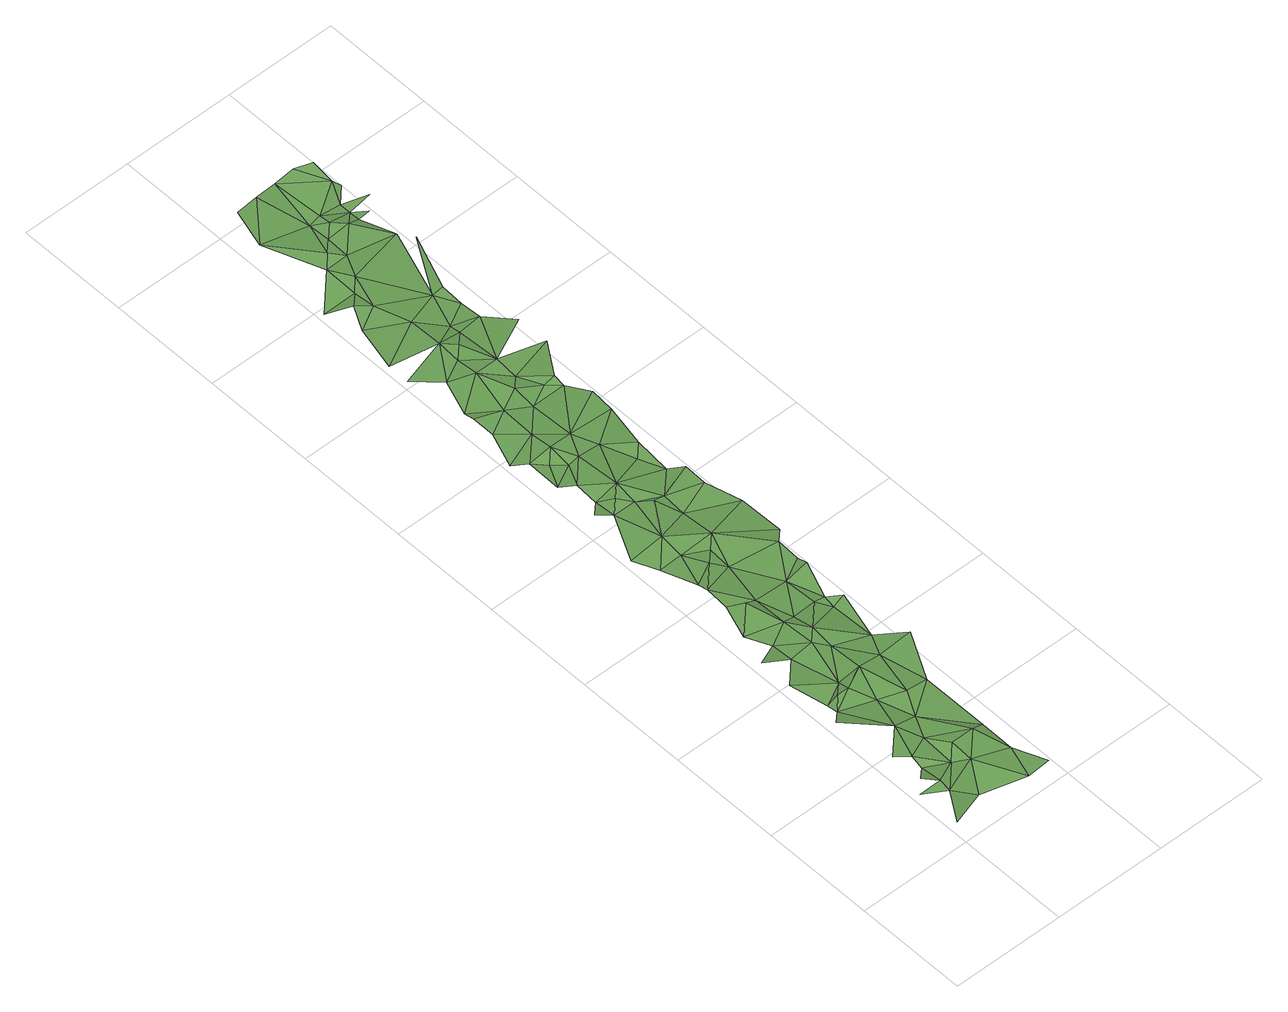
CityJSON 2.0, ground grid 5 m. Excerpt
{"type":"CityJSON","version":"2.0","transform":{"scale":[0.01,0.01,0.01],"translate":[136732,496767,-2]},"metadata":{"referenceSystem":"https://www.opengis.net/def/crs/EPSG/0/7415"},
"CityObjects":{
"plantcover1":{"type":"PlantCover","attributes":{"3df_class":"Forest","bgt_fysiekvoorkomen":"grasland agrarisch","bgt_status":"bestaand","identificatienamespace":"NL.IMGeo","begroeidterreindeeloptalud":"false","relatievehoogteligging":0,"aantal_punten":0},"geometry":[{"type":"MultiSurface","lod":"1","boundaries":[[[0,1,2]],[[1,3,4]],[[3,5,6]],[[7,3,1]],[[8,1,0]],[[7,5,3]],[[9,5,7]],[[10,9,11]],[[1,8,7]],[[11,12,13]],[[9,7,14]],[[15,8,0]],[[9,14,11]],[[16,17,12]],[[18,7,8]],[[7,18,14]],[[19,20,17]],[[11,21,12]],[[12,22,16]],[[16,19,17]],[[14,23,11]],[[22,12,21]],[[19,24,20]],[[8,25,18]],[[22,19,16]],[[21,11,23]],[[18,25,14]],[[26,8,15]],[[27,24,28]],[[25,23,14]],[[8,26,25]],[[26,15,29]],[[30,19,22]],[[21,30,22]],[[23,31,21]],[[19,32,24]],[[33,23,25]],[[32,28,24]],[[30,21,31]],[[25,26,33]],[[34,35,28]],[[30,36,19]],[[36,32,19]],[[37,35,38]],[[31,23,39]],[[23,33,39]],[[32,34,28]],[[35,34,38]],[[40,30,31]],[[36,41,32]],[[32,41,34]],[[30,40,36]],[[42,37,43]],[[43,37,38]],[[40,31,39]],[[34,43,38]],[[41,44,34]],[[44,43,34]],[[45,46,47]],[[48,49,47]],[[50,45,42]],[[41,36,51]],[[51,36,40]],[[43,52,42]],[[53,44,41]],[[46,45,50]],[[47,46,48]],[[48,54,49]],[[42,52,50]],[[55,40,39]],[[44,56,43]],[[41,51,57]],[[41,57,53]],[[55,51,40]],[[56,44,53]],[[56,52,43]],[[58,46,50]],[[54,59,60]],[[52,58,50]],[[61,48,46]],[[62,54,48]],[[59,54,63]],[[57,64,53]],[[61,46,58]],[[51,65,57]],[[64,56,53]],[[54,62,63]],[[61,58,52]],[[65,64,57]],[[66,67,68]],[[69,70,59]],[[62,48,71]],[[69,59,63]],[[70,72,68]],[[48,61,73]],[[64,74,56]],[[52,56,75]],[[72,66,68]],[[48,73,71]],[[69,63,62]],[[76,67,77]],[[75,61,52]],[[78,67,66]],[[76,77,79]],[[74,80,56]],[[81,70,69]],[[70,81,72]],[[62,82,69]],[[78,66,72]],[[62,71,82]],[[80,75,56]],[[78,77,67]],[[71,73,82]],[[81,78,72]],[[79,83,84]],[[75,85,61]],[[77,83,79]],[[84,83,86]],[[73,61,87]],[[69,88,81]],[[69,82,89]],[[78,81,90]],[[77,78,90]],[[82,73,91]],[[87,61,85]],[[92,88,69]],[[69,89,92]],[[88,90,81]],[[93,83,77]],[[86,83,94]],[[87,91,73]],[[77,90,93]],[[95,86,94]],[[89,82,96]],[[82,91,96]],[[95,97,98]],[[93,99,83]],[[88,92,100]],[[83,99,94]],[[92,89,100]],[[94,101,95]],[[88,102,90]],[[103,104,105]],[[101,97,95]],[[90,106,93]],[[97,104,103]],[[102,88,100]],[[93,107,99]],[[99,108,94]],[[94,109,101]],[[110,111,105]],[[99,107,108]],[[108,109,94]],[[102,112,90]],[[113,111,114]],[[106,90,112]],[[101,115,97]],[[93,106,107]],[[105,104,110]],[[101,109,115]],[[113,114,116]],[[110,114,111]],[[107,117,108]],[[115,118,97]],[[119,104,97]],[[106,117,107]],[[109,118,115]],[[97,118,119]],[[114,110,120]],[[108,121,109]],[[110,104,122]],[[117,121,108]],[[114,120,116]],[[109,123,118]],[[122,104,119]],[[110,122,120]],[[116,124,125]],[[123,119,118]],[[126,116,120]],[[109,127,123]],[[124,116,126]],[[119,123,128]],[[124,129,125]],[[130,131,125]],[[122,119,128]],[[132,124,126]],[[125,129,130]],[[122,128,133]],[[129,124,132]],[[134,120,122]],[[134,126,120]],[[126,135,132]],[[129,132,136]],[[136,132,135]],[[133,137,122]],[[129,136,138]],[[139,130,129]],[[135,126,134]],[[129,138,139]],[[138,136,140]],[[136,135,140]],[[141,135,134]],[[135,141,140]],[[138,140,142]],[[139,138,143]],[[140,141,144]],[[143,138,142]],[[140,145,142]],[[143,146,139]],[[143,142,147]],[[148,146,143]]]}]}
},
"vertices":[
[175,122,106],[125,222,87],[25,72,113],[125,272,99],[25,272,98],[125,372,87],[75,322,107],[225,322,81],[275,272,105],[125,422,108],[75,472,100],[175,572,113],[75,772,101],[25,722,121],[225,472,93],[375,72,100],[125,822,114],[75,822,92],[275,372,111],[175,872,100],[25,972,117],[225,722,94],[175,822,115],[275,572,90],[125,1072,102],[375,372,114],[425,222,95],[25,1122,116],[125,1172,93],[475,72,111],[275,872,116],[325,672,112],[225,1072,119],[425,372,97],[225,1222,108],[75,1272,97],[275,1022,105],[125,1422,102],[175,1372,127],[425,672,97],[375,872,103],[275,1122,122],[125,1522,110],[225,1372,101],[275,1222,97],[125,1572,96],[175,1722,98],[75,1722,91],[175,1822,119],[25,1822,97],[225,1622,101],[425,972,92],[275,1572,84],[375,1222,104],[125,2022,107],[525,872,116],[375,1372,94],[425,1172,81],[275,1672,93],[125,2122,94],[75,2072,105],[325,1722,106],[225,2022,106],[175,2072,119],[425,1222,93],[475,1172,109],[125,2372,90],[75,2422,96],[75,2272,91],[225,2122,125],[125,2222,106],[275,1972,116],[175,2322,96],[325,1872,91],[475,1372,122],[475,1522,113],[25,2472,81],[175,2522,100],[175,2422,112],[75,2622,93],[475,1422,104],[225,2322,107],[325,1972,102],[175,2672,108],[75,2722,96],[525,1572,99],[75,2772,82],[525,1772,92],[325,2322,97],[425,2072,93],[275,2422,109],[475,1922,106],[375,2172,102],[275,2622,94],[225,2872,110],[125,2922,92],[475,2022,111],[225,3072,105],[25,3022,90],[275,2722,110],[425,2222,117],[225,2972,96],[475,2422,95],[25,3122,90],[225,3222,99],[75,3322,84],[425,2622,97],[375,2672,96],[325,2772,97],[325,2872,110],[175,3372,101],[125,3422,99],[475,2522,107],[25,3472,86],[175,3472,88],[275,3022,105],[175,3622,91],[425,2672,109],[325,3072,91],[325,3122,83],[225,3522,102],[525,2822,99],[375,3272,89],[425,3072,102],[225,3672,107],[75,3872,99],[275,3622,95],[525,2972,92],[425,3172,91],[275,3822,93],[215,4043,111],[117,4035,109],[275,3722,101],[425,3272,100],[475,3572,103],[375,3722,113],[325,3772,115],[525,3522,91],[325,3822,109],[313,4052,104],[425,3772,93],[425,3722,97],[425,3822,95],[475,3922,106],[475,3722,105],[525,3772,116],[411,4060,106],[475,3872,120],[475,4022,123]
]}
